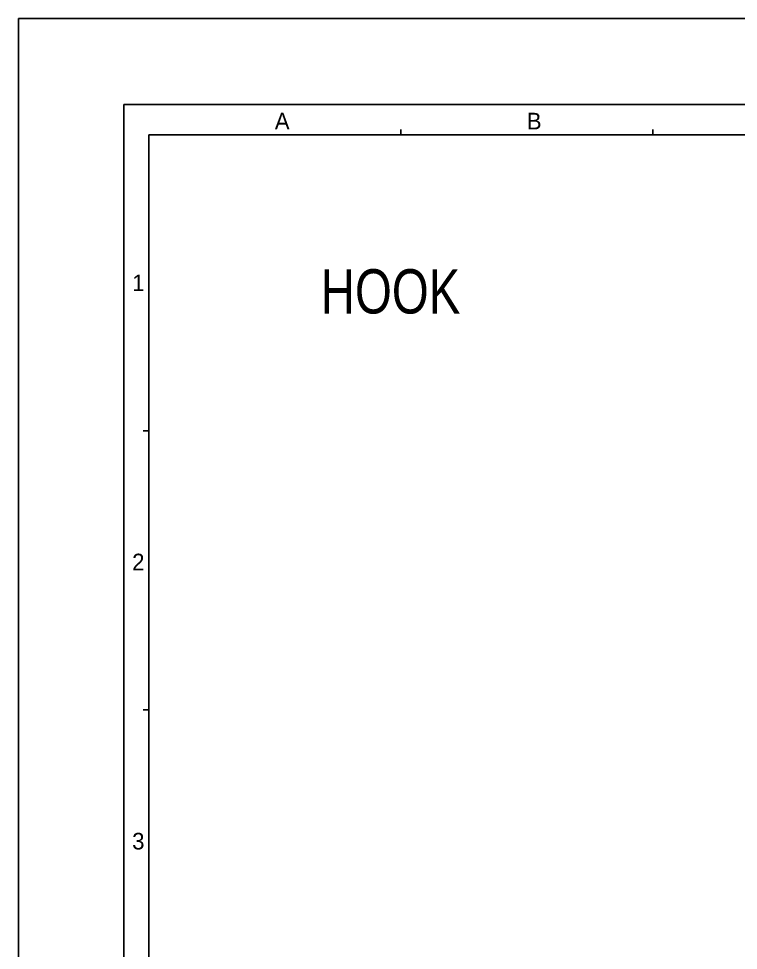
# Model space of a CAD drawing. Header units: millimetres. Extents: x 0 to 420, y 0 to 297.
# Drawn here: x 0 to 130, y 128.8 to 297 of the extents above; entities that cross this region are included whole.
import ezdxf

# ---------------------------------------------------------------- set-up
doc = ezdxf.new("R2010")
doc.units = ezdxf.units.MM
doc.header["$LTSCALE"] = 23.1
doc.layers.get('0').update_dxf_attribs({"linetype": 'CONTINUOUS'})
doc.styles.get("Standard").update_dxf_attribs({"font": 'txt', "width": 0.8})
doc.styles.add('TEXTSTYLE_2', font='txt')

msp = doc.modelspace()

# ---------------------------------------------------------------- linework, layer by layer
at = {"color": 7, "linetype": 'CONTINUOUS'}
for p, q in [((0, 0), (0, 297)), ((0, 297), (420, 297)), ((19, 15.5), (19, 281.5)), ((19, 281.5), (401, 281.5)), ((23.5, 276), (23.5, 21)), ((23.5, 276), (396, 276)), ((69, 276), (69, 277)), ((114.5, 276), (114.5, 277)), ((23.5, 222.6), (22.5, 222.6)), ((23.5, 172.2), (22.5, 172.2))]:
    msp.add_line(p, q, dxfattribs=at)

# ---------------------------------------------------------------- texts
at = {"color": 7, "linetype": 'CONTINUOUS', "char_height": 3, "width": 3, "attachment_point": 1, "line_spacing_factor": 0.9, "style": 'TEXTSTYLE_2'}
for s, insert in [('A', (46.25, 280)), ('B', (91.75, 280)), ('1', (20.5, 250.8)), ('2', (20.5, 200.4)), ('3', (20.5, 150))]:
    msp.add_mtext(s, dxfattribs=dict(at, insert=insert))
at = {"color": 7, "linetype": 'CONTINUOUS', "insert": (54.549, 251.762), "char_height": 8, "width": 25.6, "attachment_point": 1, "line_spacing_factor": 0.9}
msp.add_mtext('HOOK', dxfattribs=at)

doc.saveas('drawing.dxf')
